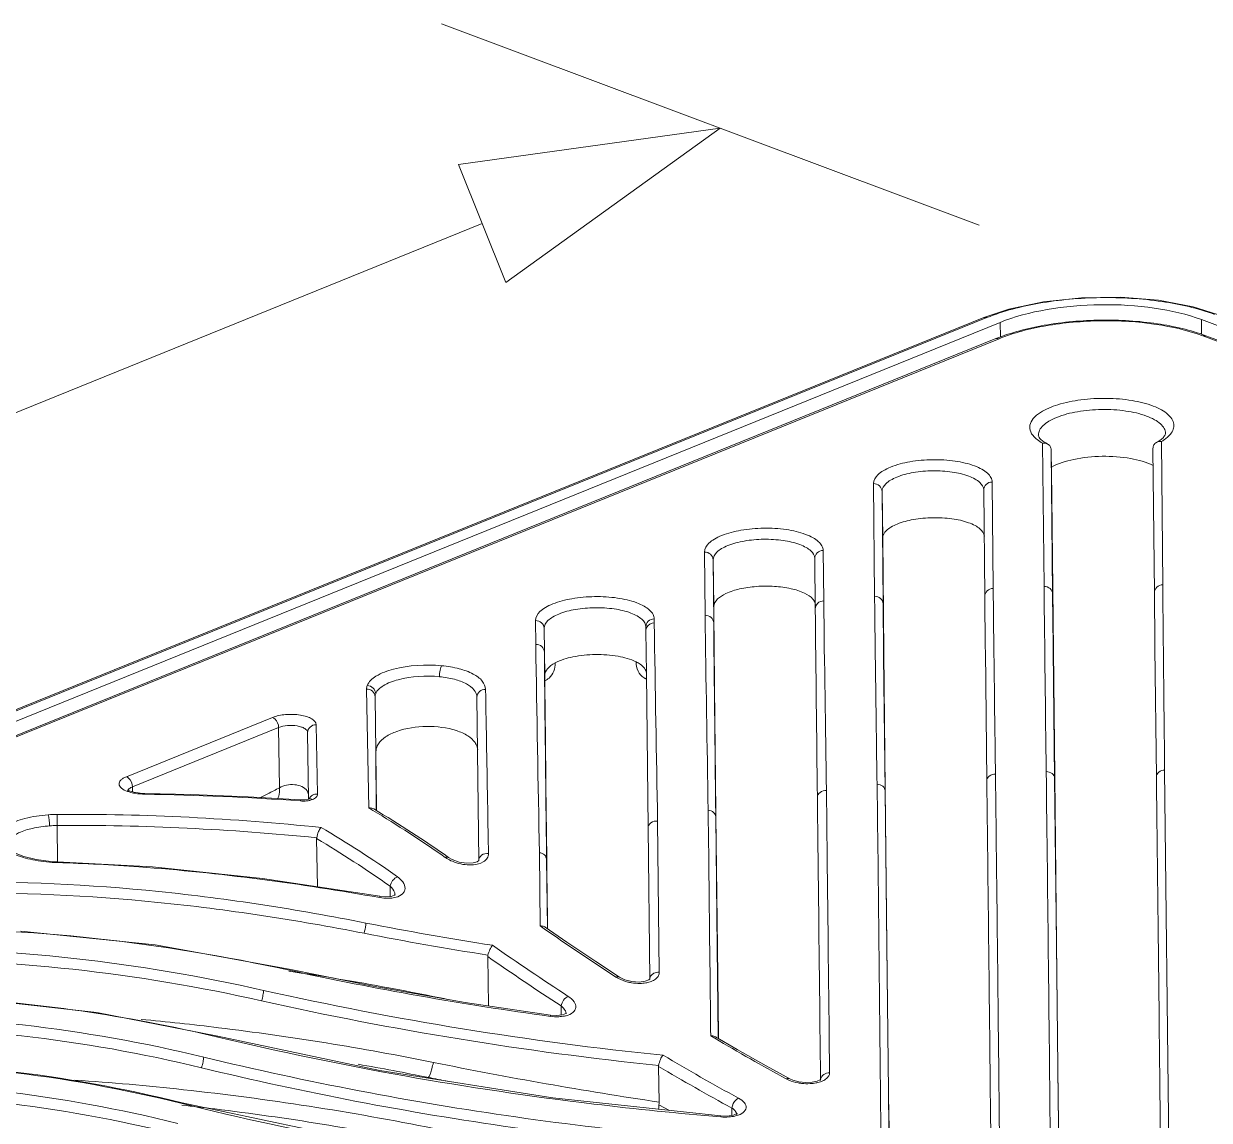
# Model space of a CAD drawing. Header units: millimetres. Extents: x 4229 to 8429, y -1187 to 1783.
# Drawn here: x 7171.5 to 7250.9, y 506.2 to 579.6 of the extents above; entities that cross this region are included whole.
import ezdxf

# ---------------------------------------------------------------- set-up
doc = ezdxf.new("R2010")
doc.units = ezdxf.units.MM

msp = doc.modelspace()

# ---------------------------------------------------------------- linework, layer by layer
at = {"lineweight": 5}
for p, q in [((7235.467, 566.149), (7199.477, 579.627)), ((7200.613, 570.194), (7218.127, 572.643)), ((7218.127, 572.643), (7203.779, 562.305)), ((7203.779, 562.305), (7200.613, 570.194))]:
    msp.add_line(p, q, dxfattribs=at)
at = {"linetype": 'Continuous', "lineweight": 5}
for p, q in [((7202.196, 566.25), (7093.715, 522.307)), ((7242.318, 561.287), (7239.78, 561.015)), ((7244.924, 561.321), (7242.318, 561.287)), ((7247.462, 561.113), (7244.924, 561.321)), ((7237.443, 560.515), (7235.782, 559.956)), ((7239.78, 561.015), (7237.443, 560.515)), ((7249.798, 560.674), (7247.462, 561.113)), ((7251.428, 560.172), (7249.798, 560.674)), ((7235.782, 559.957), (7111.835, 509.748)), ((7235.988, 559.953), (7112.04, 509.745)), ((7236.873, 559.636), (7112.888, 509.413)), ((7235.988, 559.953), (7235.782, 559.957)), ((7236.873, 559.636), (7236.887, 558.639)), ((7250.342, 559.822), (7250.357, 558.823)), ((7375.272, 513.039), (7250.342, 559.822)), ((7236.589, 558.545), (7115.019, 509.3)), ((7236.795, 558.542), (7115.225, 509.297)), ((7236.795, 558.542), (7236.589, 558.545)), ((7250.65, 558.739), (7250.443, 558.731)), ((7372.94, 512.858), (7250.443, 558.731)), ((7373.147, 512.867), (7250.65, 558.739)), ((7239.427, 552.089), (7239.427, 552.082)), ((7247.755, 542.066), (7247.662, 551.655)), ((7247.943, 552.206), (7247.942, 552.212)), ((7239.714, 551.545), (7239.807, 541.956)), ((7240.288, 551.101), (7240.334, 547.964)), ((7240.288, 551.101), (7240.382, 541.441)), ((7247.195, 541.536), (7247.101, 551.195)), ((7228.385, 548.837), (7228.458, 541.3)), ((7236.402, 541.822), (7236.332, 548.947)), ((7228.96, 548.322), (7229.005, 545.185)), ((7228.96, 548.322), (7229.033, 540.785)), ((7235.842, 541.291), (7235.772, 548.416)), ((7240.434, 537.699), (7240.334, 547.964)), ((7229.08, 537.542), (7229.005, 545.185)), ((7217.074, 544.255), (7217.115, 540.03)), ((7217.649, 543.74), (7217.695, 540.603)), ((7217.649, 543.74), (7217.69, 539.515)), ((7224.494, 540.455), (7224.461, 543.834)), ((7225.054, 540.986), (7225.021, 544.365)), ((7240.382, 541.441), (7240.418, 537.983)), ((7247.23, 538.077), (7247.195, 541.536)), ((7217.726, 537.385), (7217.695, 540.603)), ((7229.066, 537.563), (7229.033, 540.785)), ((7235.842, 541.291), (7235.877, 537.828)), ((7213.713, 539.521), (7213.711, 539.783)), ((7205.763, 539.673), (7205.778, 538.078)), ((7206.338, 539.158), (7206.384, 535.996)), ((7206.338, 539.158), (7206.354, 537.563)), ((7213.153, 538.99), (7213.15, 539.252)), ((7213.153, 538.99), (7213.182, 536.137)), ((7217.711, 537.462), (7217.69, 539.515)), ((7206.368, 536.071), (7206.354, 537.563)), ((7229.069, 537.298), (7229.066, 537.563)), ((7229.08, 537.542), (7229.175, 528.384)), ((7235.877, 537.828), (7235.879, 537.651)), ((7235.879, 537.651), (7235.977, 528.941)), ((7240.418, 537.983), (7240.421, 537.72)), ((7240.421, 537.72), (7240.517, 529.124)), ((7240.521, 529.235), (7240.434, 537.699)), ((7247.233, 537.814), (7247.23, 538.077)), ((7247.33, 529.218), (7247.233, 537.814)), ((7229.17, 528.274), (7229.069, 537.298)), ((7213.084, 535.806), (7213.186, 535.752)), ((7213.087, 535.805), (7213.088, 535.804)), ((7213.182, 536.137), (7213.296, 525.794)), ((7194.454, 535.089), (7194.599, 527.122)), ((7206.388, 535.643), (7206.514, 535.715)), ((7206.507, 535.712), (7206.508, 535.712)), ((7195.027, 534.575), (7195.081, 530.88)), ((7195.064, 530.904), (7195.027, 534.575)), ((7201.841, 534.548), (7201.96, 523.604)), ((7188.159, 533.18), (7178.371, 529.221)), ((7191.167, 528.052), (7191.082, 532.699)), ((7188.566, 532.511), (7178.78, 528.547)), ((7188.566, 532.511), (7188.625, 528.475)), ((7190.508, 532.175), (7190.554, 527.746)), ((7195.105, 527.072), (7195.064, 530.904)), ((7195.081, 530.88), (7195.122, 527.083)), ((7247.881, 529.668), (7248.171, 503.721)), ((7240.517, 529.124), (7240.644, 518.038)), ((7240.645, 518.106), (7240.521, 529.235)), ((7178.567, 528.282), (7178.481, 528.323)), ((7178.868, 528.185), (7178.567, 528.282)), ((7178.785, 528.232), (7178.78, 528.547)), ((7179.285, 528.116), (7178.868, 528.185)), ((7179.6, 528.099), (7179.285, 528.116)), ((7179.602, 528.049), (7179.6, 528.099)), ((7182.694, 528.033), (7179.6, 528.099)), ((7186.521, 527.875), (7182.694, 528.033)), ((7190.033, 527.661), (7186.521, 527.875)), ((7187.843, 528.078), (7187.349, 527.826)), ((7229.289, 517.872), (7229.17, 528.273)), ((7229.175, 528.384), (7229.291, 517.949)), ((7190.338, 527.666), (7190.033, 527.661)), ((7190.54, 527.706), (7190.338, 527.666)), ((7190.582, 527.721), (7190.54, 527.706)), ((7190.554, 527.743), (7190.555, 527.721)), ((7190.632, 527.746), (7190.582, 527.721)), ((7190.582, 527.721), (7190.582, 527.721)), ((7190.628, 527.743), (7190.632, 527.746)), ((7195.106, 526.96), (7195.105, 527.072)), ((7195.122, 527.083), (7195.123, 526.944)), ((7173.729, 526.694), (7173.736, 525.951)), ((7213.933, 526.252), (7214.045, 516.127)), ((7217.931, 517.749), (7217.831, 526.532)), ((7217.838, 526.604), (7217.937, 517.792)), ((7173.771, 523.521), (7173.736, 525.951)), ((7213.296, 525.795), (7213.411, 515.677)), ((7191.11, 525.075), (7191.157, 521.852)), ((7171.513, 523.876), (7170.872, 524.131)), ((7172.339, 523.673), (7171.513, 523.876)), ((7206.079, 519.226), (7206.024, 524.131)), ((7173.303, 523.547), (7172.339, 523.673)), ((7180.114, 523.176), (7173.303, 523.547)), ((7173.783, 523.521), (7173.786, 523.469)), ((7187.495, 522.41), (7180.114, 523.176)), ((7200.191, 523.674), (7199.948, 523.817)), ((7199.948, 523.817), (7199.948, 523.817)), ((7200.661, 523.501), (7200.191, 523.674)), ((7201.167, 523.422), (7200.661, 523.501)), ((7201.589, 523.446), (7201.167, 523.422)), ((7201.858, 523.532), (7201.589, 523.446)), ((7201.958, 523.606), (7201.858, 523.532)), ((7201.96, 523.609), (7201.958, 523.606)), ((7206.555, 519.152), (7206.504, 523.683)), ((7195.331, 521.216), (7187.495, 522.41)), ((7196.023, 521.894), (7196.033, 521.205)), ((7195.72, 521.178), (7195.331, 521.216)), ((7196.1, 521.211), (7195.72, 521.178)), ((7196.318, 521.29), (7196.1, 521.211)), ((7196.37, 521.331), (7196.318, 521.29)), ((7196.362, 521.299), (7196.362, 521.3)), ((7196.368, 521.326), (7196.37, 521.331)), ((7206.344, 519.043), (7206.079, 519.226)), ((7206.344, 519.042), (7206.079, 519.226)), ((7207.865, 518.154), (7206.419, 519.152)), ((7206.556, 519.056), (7206.565, 519.215)), ((7180.309, 517.957), (7171.306, 518.874)), ((7189.268, 516.345), (7180.309, 517.957)), ((7209.795, 516.852), (7207.865, 518.154)), ((7217.953, 515.816), (7217.931, 517.749)), ((7217.937, 517.792), (7217.96, 515.806)), ((7229.396, 508.138), (7229.289, 517.872)), ((7229.291, 517.949), (7229.402, 508.129)), ((7240.644, 518.038), (7240.758, 507.694)), ((7240.763, 507.663), (7240.645, 518.106)), ((7202.608, 513.877), (7202.56, 517.183)), ((7211.383, 515.807), (7209.795, 516.852)), ((7194.888, 515.197), (7189.268, 516.345)), ((7201.063, 514.108), (7194.888, 515.197)), ((7211.383, 515.807), (7211.383, 515.807)), ((7211.735, 515.633), (7211.383, 515.807)), ((7212.206, 515.508), (7211.735, 515.633)), ((7212.693, 515.472), (7212.206, 515.508)), ((7213.096, 515.523), (7212.693, 515.472)), ((7213.34, 515.616), (7213.096, 515.523)), ((7213.419, 515.678), (7213.34, 515.616)), ((7213.419, 515.679), (7213.419, 515.678)), ((7217.997, 511.806), (7217.953, 515.816)), ((7217.96, 515.806), (7218.004, 511.89)), ((7176.392, 513.436), (7167.816, 514.385)), ((7206.761, 513.257), (7201.063, 514.108)), ((7207.474, 513.873), (7207.483, 513.271)), ((7184.486, 511.851), (7176.392, 513.436)), ((7207.17, 513.233), (7206.761, 513.257)), ((7207.564, 513.281), (7207.17, 513.233)), ((7207.784, 513.366), (7207.564, 513.281)), ((7207.829, 513.399), (7207.784, 513.366)), ((7207.813, 513.336), (7207.813, 513.337)), ((7207.823, 513.388), (7207.829, 513.399)), ((7195.342, 509.554), (7184.486, 511.851)), ((7217.764, 511.71), (7217.49, 511.87)), ((7217.764, 511.708), (7217.49, 511.87)), ((7219.268, 510.967), (7217.823, 511.811)), ((7218.004, 511.89), (7218.006, 511.704)), ((7221.198, 509.868), (7219.268, 510.967)), ((7214.002, 509.824), (7214.037, 507.437)), ((7222.78, 508.993), (7221.198, 509.868)), ((7206.922, 507.716), (7195.342, 509.554)), ((7198.583, 509.086), (7198.583, 509.086)), ((7222.78, 508.993), (7222.781, 508.993)), ((7222.98, 508.902), (7222.781, 508.993)), ((7223.386, 508.79), (7222.98, 508.902)), ((7223.85, 508.74), (7223.386, 508.79)), ((7224.629, 508.842), (7224.291, 508.763)), ((7224.818, 508.932), (7224.629, 508.842)), ((7224.863, 508.97), (7224.818, 508.932)), ((7224.861, 508.967), (7224.863, 508.97)), ((7224.291, 508.763), (7223.85, 508.74)), ((7229.422, 505.669), (7229.396, 508.138)), ((7229.402, 508.136), (7229.405, 507.843)), ((7197.483, 504.153), (7182.102, 507.391)), ((7182.114, 507.337), (7182.102, 507.39)), ((7218.164, 506.511), (7206.922, 507.716)), ((7214.027, 507.249), (7214.725, 506.88)), ((7229.405, 507.843), (7229.43, 505.643)), ((7240.758, 507.693), (7240.805, 503.106)), ((7240.814, 503.063), (7240.763, 507.663)), ((7218.6, 506.506), (7218.164, 506.511)), ((7219.008, 506.572), (7218.6, 506.506)), ((7218.909, 507.037), (7218.916, 506.557)), ((7219.233, 506.663), (7219.008, 506.572)), ((7219.273, 506.691), (7219.233, 506.663)), ((7219.246, 506.59), (7219.246, 506.59)), ((7219.264, 506.674), (7219.273, 506.691))]:
    msp.add_line(p, q, dxfattribs=at)
for centre, radius, start, end in [((12943.038, 602.753), 5703.555, 180.610748, 180.735305), ((13051.591, 619.773), 5827.069, 180.7747107, 180.8995745), ((12532.043, 618.553), 5315.509, 180.846431, 180.987192), ((13427.647, 601.855), 6203.457, 180.5671009, 180.6836627), ((12916.226, 627.239), 5703.187, 180.881281, 181.014598), ((13163.925, 636.22), 5958.955, 180.9436867, 181.0778116), ((7206.08, 536.53), 0.922, 297.60936, 310.31043), ((7213.499, 536.642), 0.933, 239.62306, 243.82468), ((-4339.149, 389.781), 11579.945, 0.5632241, 0.6916124), ((-4291.082, 392.111), 11520.525, 0.565001, 0.6793749), ((7177.038, 349.125), 178.942, 85.8341, 89.17896), ((7302.035, 303.767), 251.705, 116.78015, 116.97983), ((7190.208, 529.945), 2.357, 265.8412, 272.97979), ((7190.299, 529.149), 1.555, 281.54909, 283.51583), ((7157.94, 464.947), 72.178, 59.22818, 59.47618), ((7155.756, 460.991), 76.811, 54.87701, 59.33605), ((7173.81, 517.187), 9.508, 90.4875, 94.08943), ((7156.205, 462.081), 75.528, 54.82878, 59.20968), ((7173.809, 517.932), 8.019, 90.52039, 94.16574), ((7152.383, 459.755), 76.735, 54.88876, 59.43528), ((7152.042, 459.368), 76.445, 54.87785, 59.26539), ((7237.941, 741.893), 226.686, 258.92857, 261.1045), ((7237.912, 741.703), 227.192, 258.93106, 261.05095), ((7311.897, 670.696), 184.772, 235.16146, 236.95683), ((7309.578, 670.694), 186.33, 235.06877, 236.94836), ((7308.563, 669.27), 185.383, 235.12407, 236.9553), ((7162.103, 332.713), 185.487, 79.48846, 81.58611), ((7237.393, 737.86), 226.759, 257.74937, 262.23804), ((7212.341, 517.668), 2.209, 237.26857, 242.56985), ((7237.115, 735.693), 226.269, 257.34937, 264.21247), ((7162.216, 333.329), 184.86, 78.55912, 79.48796), ((7257.877, 806.009), 297.402, 258.55892, 258.75854), ((7237.422, 737.562), 228.873, 257.38285, 264.12821), ((7160.401, 415.447), 97.779, 76.30611, 90.74384), ((7162.047, 327.561), 186.22, 83.06231, 84.66695), ((7207.411, 513.331), 0.402, 0.74495, 6.34971), ((7160.435, 415.04), 97.443, 76.36483, 90.76064), ((7162.133, 328.228), 185.548, 78.56249, 83.06384), ((7302.631, 655.663), 167.109, 239.47897, 241.36599), ((7300.183, 655.669), 168.606, 239.37717, 241.35547), ((7159.399, 415.725), 94.435, 76.08963, 90.78486), ((7159.39, 415.768), 94.346, 76.06284, 90.77963), ((7162.229, 329.445), 183.282, 78.55946, 80.05165), ((7258.064, 802.33), 298.162, 258.56037, 261.50867), ((7299.297, 654.251), 167.733, 239.43492, 241.36262), ((7159.211, 415.352), 93.432, 75.99852, 90.80783), ((7162.069, 322.926), 186.432, 83.80524, 86.0452), ((7257.915, 802.256), 299.114, 258.55892, 258.81991), ((7225.282, 508.898), 0.438, 170.8216, 180.79989), ((7159.195, 414.943), 93.097, 76.03018, 90.79482), ((7162.15, 323.638), 185.715, 78.56443, 83.8061), ((7223.967, 512.123), 3.454, 263.48636, 272.94013), ((7162.096, 323.909), 184.408, 83.08791, 83.77559), ((7162.169, 324.463), 183.849, 78.56255, 83.08973)]:
    msp.add_arc(centre, radius, start, end, dxfattribs=at)
msp.add_ellipse((7243.633, 557.09), major_axis=(9.537, 0.139), ratio=0.390766, start_param=0.78489, end_param=2.352947, dxfattribs=at)
for points, knots in [([(7251.221, 560.164), (7250.094, 560.586), (7247.552, 561.156), (7243.587, 561.39), (7239.629, 561.045), (7237.104, 560.405), (7235.988, 559.953)], [0, 0, 0, 0, 0.23305, 0.499945, 0.766804, 1, 1, 1, 1]), ([(7236.589, 558.545), (7237.625, 558.965), (7239.957, 559.558), (7243.606, 559.875), (7247.261, 559.659), (7249.605, 559.131), (7250.65, 558.739)], [0, 0, 0, 0, 0.234418, 0.500295, 0.766012, 1, 1, 1, 1]), ([(7236.795, 558.542), (7237.795, 558.947), (7240.059, 559.52), (7243.606, 559.828), (7247.158, 559.618), (7249.434, 559.108), (7250.443, 558.731)], [0, 0, 0, 0, 0.233341, 0.500316, 0.767123, 1, 1, 1, 1]), ([(7248.268, 552.143), (7248.35, 552.243), (7248.482, 552.454), (7248.541, 552.972), (7248.178, 553.453), (7247.655, 553.797), (7246.862, 554.157), (7245.629, 554.452), (7243.996, 554.587), (7242.321, 554.495), (7240.817, 554.193), (7239.92, 553.83), (7239.564, 553.599)], [0, 0, 0, 0, 0.037252, 0.070283, 0.144266, 0.193778, 0.252571, 0.394436, 0.557652, 0.724675, 0.877201, 1, 1, 1, 1]), ([(7239.564, 553.599), (7239.387, 553.485), (7239.09, 553.251), (7238.817, 552.774), (7238.882, 552.255), (7239.103, 551.997), (7239.234, 551.878)], [0, 0, 0, 0, 0.300096, 0.534357, 0.747384, 1, 1, 1, 1]), ([(7247.942, 552.212), (7247.94, 552.323), (7247.866, 552.565), (7247.594, 552.875), (7247.185, 553.15), (7246.42, 553.486), (7245.226, 553.751), (7243.662, 553.843), (7242.101, 553.706), (7240.914, 553.407), (7240.158, 553.049), (7239.757, 552.763), (7239.494, 552.445), (7239.427, 552.2), (7239.427, 552.089)], [0, 0, 0, 0, 0.034348, 0.074971, 0.125091, 0.185384, 0.332052, 0.499889, 0.667749, 0.814481, 0.874816, 0.924979, 0.965637, 1, 1, 1, 1]), ([(7239.234, 551.878), (7239.268, 551.848), (7239.417, 551.723), (7239.582, 551.617), (7239.714, 551.545)], [0, 0, 0, 0, 0.230972, 1, 1, 1, 1]), ([(7240.046, 551.492), (7239.935, 551.55), (7239.754, 551.66), (7239.549, 551.835), (7239.456, 551.979), (7239.423, 552.058), (7239.42, 552.088)], [0, 0, 0, 0, 0.423099, 0.717126, 0.897758, 1, 1, 1, 1]), ([(7247.95, 552.211), (7247.948, 552.181), (7247.915, 552.101), (7247.826, 551.953), (7247.623, 551.771), (7247.442, 551.655), (7247.332, 551.593)], [0, 0, 0, 0, 0.100484, 0.282173, 0.577098, 1, 1, 1, 1]), ([(7247.662, 551.655), (7247.724, 551.691), (7247.944, 551.83), (7248.148, 551.999), (7248.268, 552.143)], [0, 0, 0, 0, 0.278069, 1, 1, 1, 1]), ([(7240.288, 551.101), (7240.287, 551.182), (7240.242, 551.344), (7240.116, 551.456), (7240.046, 551.492)], [0, 0, 0, 0, 0.50439, 1, 1, 1, 1]), ([(7247.332, 551.593), (7247.263, 551.555), (7247.14, 551.44), (7247.1, 551.276), (7247.101, 551.195)], [0, 0, 0, 0, 0.495425, 1, 1, 1, 1]), ([(7236.332, 548.947), (7236.331, 549.05), (7236.265, 549.277), (7236.014, 549.569), (7235.634, 549.826), (7234.921, 550.142), (7233.805, 550.391), (7232.343, 550.478), (7230.882, 550.35), (7229.772, 550.072), (7229.064, 549.733), (7228.611, 549.418), (7228.383, 549.059), (7228.385, 548.837)], [0, 0, 0, 0, 0.034332, 0.074867, 0.124909, 0.185186, 0.332031, 0.500275, 0.668625, 0.815762, 0.876229, 0.926463, 1, 1, 1, 1]), ([(7240.297, 549.946), (7240.76, 550.198), (7241.895, 550.539), (7243.697, 550.721), (7245.505, 550.595), (7246.651, 550.288), (7247.123, 550.051)], [0, 0, 0, 0, 0.225725, 0.49956, 0.773636, 1, 1, 1, 1]), ([(7235.772, 548.416), (7235.77, 548.606), (7235.568, 548.909), (7235.174, 549.168), (7234.562, 549.442), (7233.606, 549.653), (7232.352, 549.729), (7231.1, 549.619), (7230.149, 549.381), (7229.543, 549.09), (7229.155, 548.82), (7228.958, 548.512), (7228.96, 548.322)], [0, 0, 0, 0, 0.073419, 0.123539, 0.183905, 0.33098, 0.499487, 0.6681, 0.815467, 0.876024, 0.926339, 1, 1, 1, 1]), ([(7228.96, 548.322), (7228.958, 548.457), (7228.821, 548.742), (7228.528, 548.839), (7228.385, 548.837)], [0, 0, 0, 0, 0.485465, 1, 1, 1, 1]), ([(7235.772, 548.416), (7235.77, 548.551), (7235.899, 548.84), (7236.189, 548.945), (7236.332, 548.947)], [0, 0, 0, 0, 0.48545, 1, 1, 1, 1]), ([(7229.005, 545.185), (7229.004, 545.373), (7229.196, 545.678), (7229.577, 545.946), (7230.174, 546.236), (7231.111, 546.475), (7232.349, 546.59), (7233.596, 546.523), (7234.552, 546.321), (7235.173, 546.056), (7235.578, 545.803), (7235.799, 545.511), (7235.816, 545.319)], [0, 0, 0, 0, 0.073201, 0.12304, 0.18298, 0.328941, 0.496402, 0.66459, 0.812564, 0.873827, 0.925015, 1, 1, 1, 1]), ([(7225.021, 544.365), (7225.02, 544.469), (7224.954, 544.695), (7224.703, 544.987), (7224.323, 545.244), (7223.61, 545.56), (7222.494, 545.809), (7221.032, 545.896), (7219.571, 545.768), (7218.461, 545.49), (7217.754, 545.151), (7217.3, 544.836), (7217.072, 544.477), (7217.074, 544.255)], [0, 0, 0, 0, 0.034332, 0.074867, 0.124909, 0.185186, 0.332031, 0.500275, 0.668625, 0.815762, 0.876229, 0.926463, 1, 1, 1, 1]), ([(7224.461, 543.834), (7224.459, 544.024), (7224.257, 544.327), (7223.864, 544.586), (7223.251, 544.86), (7222.295, 545.071), (7221.041, 545.147), (7219.789, 545.037), (7218.838, 544.799), (7218.232, 544.508), (7217.844, 544.239), (7217.647, 543.931), (7217.649, 543.74)], [0, 0, 0, 0, 0.073419, 0.123539, 0.183905, 0.33098, 0.499487, 0.6681, 0.815467, 0.876024, 0.926339, 1, 1, 1, 1]), ([(7217.649, 543.74), (7217.647, 543.875), (7217.51, 544.16), (7217.217, 544.257), (7217.074, 544.255)], [0, 0, 0, 0, 0.485465, 1, 1, 1, 1]), ([(7224.461, 543.834), (7224.459, 543.969), (7224.588, 544.258), (7224.878, 544.363), (7225.021, 544.365)], [0, 0, 0, 0, 0.48545, 1, 1, 1, 1]), ([(7217.695, 540.603), (7217.691, 541), (7218.46, 541.525), (7219.462, 541.818), (7220.576, 541.984), (7221.729, 541.989), (7222.817, 541.848), (7223.702, 541.579), (7224.185, 541.282), (7224.336, 541.105)], [0, 0, 0, 0, 0.163546, 0.297338, 0.454404, 0.619027, 0.774036, 0.904128, 1, 1, 1, 1]), ([(7236.402, 541.822), (7236.259, 541.82), (7235.968, 541.715), (7235.84, 541.426), (7235.842, 541.291)], [0, 0, 0, 0, 0.514331, 1, 1, 1, 1]), ([(7236.556, 529.391), (7236.54, 530.604), (7236.486, 534.748), (7236.435, 538.892), (7236.402, 541.822)], [0, 0, 0, 0, 0.292943, 1, 1, 1, 1]), ([(7240.382, 541.441), (7240.38, 541.577), (7240.244, 541.861), (7239.95, 541.958), (7239.807, 541.956)], [0, 0, 0, 0, 0.485465, 1, 1, 1, 1]), ([(7247.755, 542.066), (7247.612, 542.064), (7247.321, 541.959), (7247.193, 541.671), (7247.195, 541.536)], [0, 0, 0, 0, 0.514329, 1, 1, 1, 1]), ([(7247.881, 529.668), (7247.868, 530.879), (7247.823, 535.012), (7247.781, 539.145), (7247.755, 542.066)], [0, 0, 0, 0, 0.293107, 1, 1, 1, 1]), ([(7213.711, 539.783), (7213.709, 539.887), (7213.643, 540.114), (7213.393, 540.405), (7213.012, 540.663), (7212.299, 540.978), (7211.183, 541.227), (7209.721, 541.314), (7208.26, 541.186), (7207.15, 540.909), (7206.443, 540.569), (7205.989, 540.255), (7205.762, 539.895), (7205.763, 539.673)], [0, 0, 0, 0, 0.034332, 0.074867, 0.124909, 0.185186, 0.332031, 0.500275, 0.668625, 0.815762, 0.876229, 0.926463, 1, 1, 1, 1]), ([(7213.15, 539.252), (7213.149, 539.442), (7212.946, 539.745), (7212.553, 540.004), (7211.94, 540.278), (7210.984, 540.49), (7209.731, 540.565), (7208.478, 540.455), (7207.527, 540.217), (7206.921, 539.926), (7206.533, 539.657), (7206.336, 539.349), (7206.338, 539.158)], [0, 0, 0, 0, 0.073419, 0.123539, 0.183905, 0.33098, 0.499487, 0.6681, 0.815467, 0.876024, 0.926339, 1, 1, 1, 1]), ([(7224.336, 541.105), (7224.361, 541.077), (7224.443, 540.968), (7224.496, 540.835), (7224.505, 540.737)], [0, 0, 0, 0, 0.274889, 1, 1, 1, 1]), ([(7225.054, 540.986), (7224.91, 540.984), (7224.619, 540.878), (7224.492, 540.589), (7224.494, 540.455)], [0, 0, 0, 0, 0.518831, 1, 1, 1, 1]), ([(7229.033, 540.785), (7229.031, 540.921), (7228.895, 541.205), (7228.601, 541.302), (7228.458, 541.3)], [0, 0, 0, 0, 0.485243, 1, 1, 1, 1]), ([(7228.458, 541.3), (7228.477, 540.434), (7228.493, 538.576), (7228.535, 535.605), (7228.579, 532.274), (7228.607, 529.936), (7228.634, 528.71)], [0, 0, 0, 0, 0.206383, 0.442807, 0.707854, 1, 1, 1, 1]), ([(7213.711, 539.783), (7213.567, 539.781), (7213.277, 539.676), (7213.148, 539.388), (7213.15, 539.252)], [0, 0, 0, 0, 0.51455, 1, 1, 1, 1]), ([(7217.69, 539.515), (7217.688, 539.65), (7217.551, 539.935), (7217.258, 540.032), (7217.115, 540.03)], [0, 0, 0, 0, 0.485469, 1, 1, 1, 1]), ([(7206.338, 539.158), (7206.336, 539.293), (7206.199, 539.578), (7205.906, 539.675), (7205.763, 539.673)], [0, 0, 0, 0, 0.485465, 1, 1, 1, 1]), ([(7206.354, 537.563), (7206.352, 537.698), (7206.215, 537.983), (7205.921, 538.08), (7205.778, 538.078)], [0, 0, 0, 0, 0.485469, 1, 1, 1, 1]), ([(7207.073, 536.836), (7207.444, 537.032), (7208.346, 537.298), (7209.776, 537.439), (7211.208, 537.338), (7212.116, 537.096), (7212.491, 536.911)], [0, 0, 0, 0, 0.226891, 0.500369, 0.773647, 1, 1, 1, 1]), ([(7217.831, 526.533), (7217.82, 527.553), (7217.778, 531.196), (7217.738, 534.839), (7217.711, 537.462)], [0, 0, 0, 0, 0.280003, 1, 1, 1, 1]), ([(7217.726, 537.385), (7217.734, 536.58), (7217.77, 532.986), (7217.808, 529.392), (7217.838, 526.604)], [0, 0, 0, 0, 0.224225, 1, 1, 1, 1]), ([(7199.479, 536.653), (7198.406, 536.755), (7196.858, 536.663), (7195.184, 536.079), (7194.594, 535.589), (7194.494, 535.324)], [0, 0, 0, 0, 0.604216, 0.841186, 1, 1, 1, 1]), ([(7199.479, 536.653), (7199.454, 536.617), (7199.414, 536.514), (7199.352, 536.27), (7199.334, 536.059), (7199.336, 535.915)], [0, 0, 0, 0, 0.173691, 0.428744, 1, 1, 1, 1]), ([(7202.418, 535.068), (7202.414, 535.264), (7202.205, 535.711), (7201.537, 536.163), (7200.6, 536.498), (7199.874, 536.615), (7199.479, 536.653)], [0, 0, 0, 0, 0.165555, 0.383105, 0.665445, 1, 1, 1, 1]), ([(7206.384, 535.996), (7206.382, 536.156), (7206.56, 536.526), (7206.883, 536.735), (7207.073, 536.836)], [0, 0, 0, 0, 0.426479, 1, 1, 1, 1]), ([(7206.677, 535.826), (7206.815, 535.944), (7207.025, 536.271), (7207.076, 536.647), (7207.073, 536.836)], [0, 0, 0, 0, 0.489341, 1, 1, 1, 1]), ([(7212.491, 536.911), (7212.589, 536.862), (7212.891, 536.692), (7213.167, 536.387), (7213.193, 536.145)], [0, 0, 0, 0, 0.310899, 1, 1, 1, 1]), ([(7212.491, 536.911), (7212.494, 536.698), (7212.57, 536.279), (7212.854, 535.939), (7213.027, 535.837)], [0, 0, 0, 0, 0.513616, 1, 1, 1, 1]), ([(7199.336, 535.915), (7198.416, 536.002), (7197.09, 535.924), (7195.655, 535.423), (7195.149, 535.003), (7195.063, 534.776)], [0, 0, 0, 0, 0.604215, 0.841176, 1, 1, 1, 1]), ([(7201.841, 534.548), (7201.84, 534.718), (7201.661, 535.102), (7201.095, 535.498), (7200.292, 535.781), (7199.673, 535.883), (7199.336, 535.915)], [0, 0, 0, 0, 0.167069, 0.38463, 0.66673, 1, 1, 1, 1]), ([(7206.504, 523.683), (7206.49, 524.836), (7206.444, 528.965), (7206.398, 533.094), (7206.368, 536.071)], [0, 0, 0, 0, 0.279093, 1, 1, 1, 1]), ([(7206.384, 535.996), (7206.396, 534.781), (7206.453, 529.188), (7206.515, 523.594), (7206.565, 519.215)], [0, 0, 0, 0, 0.217101, 1, 1, 1, 1]), ([(7195.027, 534.575), (7195.025, 534.71), (7194.889, 534.994), (7194.596, 535.091), (7194.454, 535.089)], [0, 0, 0, 0, 0.48516, 1, 1, 1, 1]), ([(7195.063, 534.776), (7195.061, 534.914), (7194.927, 535.2), (7194.639, 535.317), (7194.494, 535.324)], [0, 0, 0, 0, 0.487711, 1, 1, 1, 1]), ([(7202.418, 535.068), (7202.27, 535.069), (7201.973, 534.971), (7201.839, 534.681), (7201.841, 534.548)], [0, 0, 0, 0, 0.526026, 1, 1, 1, 1]), ([(7202.617, 524.074), (7202.598, 525.077), (7202.529, 528.742), (7202.464, 532.406), (7202.418, 535.068)], [0, 0, 0, 0, 0.273833, 1, 1, 1, 1]), ([(7191.082, 532.699), (7191.079, 532.862), (7190.825, 533.102), (7190.433, 533.257), (7189.841, 533.396), (7189.062, 533.411), (7188.434, 533.296), (7188.157, 533.184)], [0, 0, 0, 0, 0.153723, 0.269779, 0.408638, 0.718837, 1, 1, 1, 1]), ([(7188.158, 533.184), (7188.214, 533.162), (7188.441, 533.005), (7188.565, 532.718), (7188.566, 532.507)], [0, 0, 0, 0, 0.220151, 1, 1, 1, 1]), ([(7190.508, 532.175), (7190.507, 532.285), (7190.341, 532.45), (7190.079, 532.557), (7189.686, 532.652), (7189.168, 532.662), (7188.75, 532.586), (7188.566, 532.511)], [0, 0, 0, 0, 0.155913, 0.272279, 0.410848, 0.719936, 1, 1, 1, 1]), ([(7191.082, 532.699), (7190.936, 532.7), (7190.64, 532.6), (7190.507, 532.309), (7190.508, 532.175)], [0, 0, 0, 0, 0.520309, 1, 1, 1, 1]), ([(7195.243, 531.41), (7195.364, 531.598), (7195.751, 531.944), (7196.828, 532.438), (7198.468, 532.666), (7200.114, 532.483), (7201.202, 532.019), (7201.595, 531.683), (7201.72, 531.499)], [0, 0, 0, 0, 0.0951, 0.213594, 0.500537, 0.787157, 0.905282, 1, 1, 1, 1]), ([(7195.081, 530.88), (7195.079, 531.017), (7195.125, 531.206), (7195.217, 531.369), (7195.243, 531.41)], [0, 0, 0, 0, 0.73595, 1, 1, 1, 1]), ([(7201.72, 531.499), (7201.745, 531.462), (7201.832, 531.316), (7201.883, 531.148), (7201.891, 531.023)], [0, 0, 0, 0, 0.263088, 1, 1, 1, 1]), ([(7239.953, 529.558), (7240.092, 529.558), (7240.359, 529.492), (7240.515, 529.241), (7240.517, 529.124)], [0, 0, 0, 0, 0.543248, 1, 1, 1, 1]), ([(7247.881, 529.668), (7247.742, 529.664), (7247.476, 529.59), (7247.328, 529.335), (7247.33, 529.218)], [0, 0, 0, 0, 0.543325, 1, 1, 1, 1]), ([(7178.371, 529.22), (7178.297, 529.19), (7178.164, 529.126), (7178, 529.007), (7177.896, 528.873), (7177.856, 528.664), (7178.066, 528.394), (7178.302, 528.293), (7178.447, 528.239)], [0, 0, 0, 0, 0.159596, 0.291873, 0.39822, 0.489314, 0.69318, 1, 1, 1, 1]), ([(7178.371, 529.22), (7178.427, 529.199), (7178.653, 529.043), (7178.777, 528.758), (7178.78, 528.547)], [0, 0, 0, 0, 0.219506, 1, 1, 1, 1]), ([(7188.625, 528.475), (7188.766, 528.567), (7189.108, 528.689), (7189.761, 528.721), (7190.303, 528.527), (7190.475, 528.27)], [0, 0, 0, 0, 0.254033, 0.530917, 1, 1, 1, 1]), ([(7228.634, 528.71), (7228.768, 528.705), (7229.024, 528.632), (7229.168, 528.387), (7229.17, 528.274)], [0, 0, 0, 0, 0.541169, 1, 1, 1, 1]), ([(7236.556, 529.391), (7236.412, 529.392), (7236.134, 529.325), (7235.975, 529.061), (7235.977, 528.941)], [0, 0, 0, 0, 0.544154, 1, 1, 1, 1]), ([(7235.977, 528.942), (7236.005, 526.525), (7236.103, 518.018), (7236.197, 509.511), (7236.26, 503.42)], [0, 0, 0, 0, 0.284005, 1, 1, 1, 1]), ([(7236.556, 529.391), (7236.584, 526.97), (7236.682, 518.452), (7236.777, 509.935), (7236.834, 503.838)], [0, 0, 0, 0, 0.284246, 1, 1, 1, 1]), ([(7247.618, 503.203), (7247.599, 505.059), (7247.508, 513.731), (7247.409, 522.403), (7247.33, 529.218)], [0, 0, 0, 0, 0.214124, 1, 1, 1, 1]), ([(7178.447, 528.239), (7178.485, 528.225), (7178.653, 528.169), (7178.825, 528.13), (7178.959, 528.107)], [0, 0, 0, 0, 0.233058, 1, 1, 1, 1]), ([(7178.78, 528.547), (7178.744, 528.532), (7178.629, 528.479), (7178.514, 528.398), (7178.474, 528.318)], [0, 0, 0, 0, 0.30615, 1, 1, 1, 1]), ([(7188.504, 527.74), (7188.531, 527.793), (7188.624, 528.027), (7188.639, 528.285), (7188.625, 528.475)], [0, 0, 0, 0, 0.239276, 1, 1, 1, 1]), ([(7191.167, 528.052), (7191.055, 528.059), (7190.824, 528.015), (7190.65, 527.848), (7190.602, 527.747)], [0, 0, 0, 0, 0.500178, 1, 1, 1, 1]), ([(7190.84, 527.694), (7190.93, 527.73), (7191.085, 527.811), (7191.168, 527.98), (7191.167, 528.052)], [0, 0, 0, 0, 0.573251, 1, 1, 1, 1]), ([(7225.24, 528.289), (7225.091, 528.296), (7224.799, 528.234), (7224.63, 527.961), (7224.632, 527.836)], [0, 0, 0, 0, 0.543315, 1, 1, 1, 1]), ([(7224.632, 527.837), (7224.652, 526.121), (7224.725, 519.829), (7224.795, 513.537), (7224.844, 508.961)], [0, 0, 0, 0, 0.272783, 1, 1, 1, 1]), ([(7225.24, 528.289), (7225.26, 526.57), (7225.332, 520.272), (7225.401, 513.975), (7225.447, 509.396)], [0, 0, 0, 0, 0.272915, 1, 1, 1, 1]), ([(7190.037, 527.594), (7190.037, 527.61), (7190.032, 527.625), (7190.039, 527.661), (7190.033, 527.661)], [0, 0, 0, 0, 0.722832, 1, 1, 1, 1]), ([(7194.93, 527.062), (7194.858, 527.105), (7194.741, 527.132), (7194.628, 527.125), (7194.599, 527.122)], [0, 0, 0, 0, 0.735473, 1, 1, 1, 1]), ([(7169.918, 524.678), (7169.849, 524.773), (7169.743, 524.986), (7169.789, 525.355), (7170.029, 525.685), (7170.603, 526.112), (7171.666, 526.49), (7172.607, 526.632), (7173.132, 526.67)], [0, 0, 0, 0, 0.079859, 0.154875, 0.241952, 0.351144, 0.640244, 1, 1, 1, 1]), ([(7173.132, 526.67), (7173.171, 526.573), (7173.202, 526.322), (7173.224, 526.075), (7173.226, 525.93)], [0, 0, 0, 0, 0.419144, 1, 1, 1, 1]), ([(7213.296, 525.794), (7213.294, 525.925), (7213.473, 526.209), (7213.779, 526.266), (7213.933, 526.252)], [0, 0, 0, 0, 0.459025, 1, 1, 1, 1]), ([(7217.49, 511.87), (7217.478, 513.038), (7217.424, 518.072), (7217.368, 523.106), (7217.324, 526.973)], [0, 0, 0, 0, 0.231918, 1, 1, 1, 1]), ([(7217.324, 526.973), (7217.454, 526.963), (7217.699, 526.881), (7217.83, 526.642), (7217.831, 526.533)], [0, 0, 0, 0, 0.544091, 1, 1, 1, 1]), ([(7173.226, 525.93), (7172.844, 525.902), (7172.123, 525.795), (7171.115, 525.503), (7170.337, 524.974), (7170.343, 524.575)], [0, 0, 0, 0, 0.345816, 0.640479, 1, 1, 1, 1]), ([(7191.115, 525.137), (7191.138, 525.276), (7191.213, 525.516), (7191.328, 525.746), (7191.404, 525.828)], [0, 0, 0, 0, 0.558803, 1, 1, 1, 1]), ([(7170.981, 523.983), (7171.397, 523.82), (7172.327, 523.583), (7173.279, 523.485), (7173.786, 523.469)], [0, 0, 0, 0, 0.468266, 1, 1, 1, 1]), ([(7202.617, 524.074), (7202.459, 524.094), (7202.137, 524.035), (7201.958, 523.739), (7201.96, 523.604)], [0, 0, 0, 0, 0.541494, 1, 1, 1, 1]), ([(7202.266, 523.518), (7202.37, 523.58), (7202.551, 523.734), (7202.619, 523.968), (7202.617, 524.074)], [0, 0, 0, 0, 0.532755, 1, 1, 1, 1]), ([(7206.504, 523.683), (7206.502, 523.792), (7206.382, 524.026), (7206.148, 524.116), (7206.024, 524.131)], [0, 0, 0, 0, 0.466238, 1, 1, 1, 1]), ([(7173.786, 523.469), (7175.595, 523.412), (7182.817, 523.031), (7190.001, 522.07), (7195.338, 521.126)], [0, 0, 0, 0, 0.250307, 1, 1, 1, 1]), ([(7199.711, 523.82), (7199.732, 523.828), (7199.807, 523.853), (7199.899, 523.848), (7199.947, 523.816)], [0, 0, 0, 0, 0.281684, 1, 1, 1, 1]), ([(7199.711, 523.82), (7199.746, 523.795), (7199.901, 523.693), (7200.067, 523.61), (7200.196, 523.556)], [0, 0, 0, 0, 0.237381, 1, 1, 1, 1]), ([(7201.337, 523.314), (7201.426, 523.313), (7201.744, 523.324), (7202.068, 523.401), (7202.266, 523.518)], [0, 0, 0, 0, 0.278595, 1, 1, 1, 1]), ([(7196.518, 522.527), (7196.39, 522.476), (7196.179, 522.279), (7196.049, 522.028), (7196.023, 521.894)], [0, 0, 0, 0, 0.501488, 1, 1, 1, 1]), ([(7196.431, 521.149), (7196.59, 521.195), (7196.816, 521.298), (7196.998, 521.543), (7197.103, 521.992), (7196.774, 522.347), (7196.518, 522.527)], [0, 0, 0, 0, 0.271022, 0.382797, 0.488457, 1, 1, 1, 1]), ([(7194.409, 519.426), (7189.824, 520.335), (7180.563, 521.78), (7171.191, 522.231), (7166.509, 522.171)], [0, 0, 0, 0, 0.499556, 1, 1, 1, 1]), ([(7194.294, 518.738), (7189.727, 519.632), (7180.507, 521.054), (7171.179, 521.491), (7166.518, 521.427)], [0, 0, 0, 0, 0.49963, 1, 1, 1, 1]), ([(7196.362, 521.3), (7196.361, 521.35), (7196.32, 521.582), (7196.16, 521.775), (7196.023, 521.894)], [0, 0, 0, 0, 0.216755, 1, 1, 1, 1]), ([(7195.338, 521.126), (7195.339, 521.147), (7195.338, 521.17), (7195.339, 521.214), (7195.33, 521.215)], [0, 0, 0, 0, 0.703224, 1, 1, 1, 1]), ([(7195.893, 521.078), (7195.941, 521.078), (7196.122, 521.085), (7196.303, 521.113), (7196.431, 521.149)], [0, 0, 0, 0, 0.265152, 1, 1, 1, 1]), ([(7194.409, 519.426), (7194.407, 519.383), (7194.38, 519.151), (7194.337, 518.922), (7194.294, 518.738)], [0, 0, 0, 0, 0.186361, 1, 1, 1, 1]), ([(7206.419, 519.152), (7206.396, 519.168), (7206.292, 519.224), (7206.168, 519.235), (7206.079, 519.226)], [0, 0, 0, 0, 0.233952, 1, 1, 1, 1]), ([(7163.119, 519.026), (7167.514, 519.083), (7176.311, 518.651), (7184.993, 517.205), (7189.277, 516.265)], [0, 0, 0, 0, 0.500525, 1, 1, 1, 1]), ([(7187.561, 514.917), (7183.37, 515.866), (7174.868, 517.312), (7166.251, 517.739), (7161.945, 517.682)], [0, 0, 0, 0, 0.49945, 1, 1, 1, 1]), ([(7202.571, 517.276), (7202.606, 517.407), (7202.694, 517.635), (7202.815, 517.852), (7202.887, 517.934)], [0, 0, 0, 0, 0.554455, 1, 1, 1, 1]), ([(7187.428, 514.217), (7183.26, 515.154), (7174.805, 516.581), (7166.236, 516.997), (7161.955, 516.938)], [0, 0, 0, 0, 0.49946, 1, 1, 1, 1]), ([(7189.277, 516.265), (7189.278, 516.284), (7189.278, 516.305), (7189.276, 516.343), (7189.268, 516.344)], [0, 0, 0, 0, 0.692003, 1, 1, 1, 1]), ([(7214.045, 516.127), (7214.045, 516.052), (7214.008, 515.891), (7213.84, 515.69), (7213.585, 515.535), (7213.381, 515.47), (7213.27, 515.444)], [0, 0, 0, 0, 0.202982, 0.426235, 0.690245, 1, 1, 1, 1]), ([(7213.411, 515.642), (7213.411, 515.672), (7213.424, 515.808), (7213.508, 515.933), (7213.59, 515.998)], [0, 0, 0, 0, 0.22574, 1, 1, 1, 1]), ([(7213.59, 515.998), (7213.622, 516.024), (7213.759, 516.109), (7213.927, 516.138), (7214.045, 516.127)], [0, 0, 0, 0, 0.258662, 1, 1, 1, 1]), ([(7211.383, 515.807), (7211.333, 515.837), (7211.243, 515.842), (7211.167, 515.818), (7211.147, 515.809)], [0, 0, 0, 0, 0.723746, 1, 1, 1, 1]), ([(7212.178, 515.428), (7212.101, 515.441), (7211.807, 515.501), (7211.521, 515.604), (7211.323, 515.707)], [0, 0, 0, 0, 0.26017, 1, 1, 1, 1]), ([(7213.27, 515.444), (7213.229, 515.434), (7213.057, 515.4), (7212.881, 515.385), (7212.748, 515.383)], [0, 0, 0, 0, 0.23874, 1, 1, 1, 1]), ([(7159.805, 514.555), (7161.883, 514.582), (7170.179, 514.43), (7178.452, 513.23), (7184.497, 511.784)], [0, 0, 0, 0, 0.250619, 1, 1, 1, 1]), ([(7187.428, 514.217), (7187.462, 514.346), (7187.514, 514.577), (7187.556, 514.812), (7187.561, 514.917)], [0, 0, 0, 0, 0.55942, 1, 1, 1, 1]), ([(7207.474, 513.873), (7207.497, 514.013), (7207.62, 514.269), (7207.831, 514.468), (7207.955, 514.516)], [0, 0, 0, 0, 0.516049, 1, 1, 1, 1]), ([(7207.955, 514.516), (7208.103, 514.42), (7208.348, 514.226), (7208.524, 513.779), (7208.268, 513.376), (7207.98, 513.268), (7207.817, 513.223)], [0, 0, 0, 0, 0.291725, 0.509823, 0.719435, 1, 1, 1, 1]), ([(7207.729, 513.598), (7207.714, 513.622), (7207.642, 513.726), (7207.55, 513.814), (7207.474, 513.873)], [0, 0, 0, 0, 0.229912, 1, 1, 1, 1]), ([(7207.81, 513.376), (7207.804, 513.433), (7207.779, 513.511), (7207.74, 513.58), (7207.729, 513.598)], [0, 0, 0, 0, 0.730415, 1, 1, 1, 1]), ([(7206.767, 513.179), (7206.768, 513.198), (7206.765, 513.217), (7206.768, 513.256), (7206.761, 513.257)], [0, 0, 0, 0, 0.710548, 1, 1, 1, 1]), ([(7207.817, 513.223), (7207.779, 513.213), (7207.615, 513.175), (7207.447, 513.156), (7207.319, 513.151)], [0, 0, 0, 0, 0.235735, 1, 1, 1, 1]), ([(7184.497, 511.784), (7184.497, 511.793), (7184.496, 511.813), (7184.499, 511.848), (7184.486, 511.85)], [0, 0, 0, 0, 0.385838, 1, 1, 1, 1]), ([(7218.169, 506.448), (7215.33, 506.682), (7204.017, 507.826), (7192.788, 509.813), (7184.497, 511.784)], [0, 0, 0, 0, 0.250488, 1, 1, 1, 1]), ([(7217.823, 511.811), (7217.751, 511.853), (7217.633, 511.88), (7217.52, 511.874), (7217.49, 511.87)], [0, 0, 0, 0, 0.735245, 1, 1, 1, 1]), ([(7183.406, 509.736), (7183.444, 509.87), (7183.499, 510.105), (7183.546, 510.344), (7183.549, 510.447)], [0, 0, 0, 0, 0.574702, 1, 1, 1, 1]), ([(7183.549, 510.447), (7190.444, 508.779), (7204.421, 506.105), (7218.588, 504.773), (7225.691, 504.421)], [0, 0, 0, 0, 0.49935, 1, 1, 1, 1]), ([(7214.298, 510.577), (7214.223, 510.496), (7214.107, 510.266), (7214.031, 510.026), (7214.007, 509.888)], [0, 0, 0, 0, 0.440777, 1, 1, 1, 1]), ([(7225.428, 503.706), (7218.345, 504.063), (7204.22, 505.401), (7190.282, 508.072), (7183.406, 509.734)], [0, 0, 0, 0, 0.500622, 1, 1, 1, 1]), ([(7198.927, 510.091), (7198.894, 509.952), (7198.83, 509.703), (7198.739, 509.391), (7198.664, 509.193), (7198.619, 509.108), (7198.593, 509.084), (7198.583, 509.086)], [0, 0, 0, 0, 0.399866, 0.714858, 0.917814, 0.973053, 1, 1, 1, 1]), ([(7223.575, 508.691), (7223.5, 508.7), (7223.213, 508.742), (7222.93, 508.82), (7222.733, 508.904)], [0, 0, 0, 0, 0.261782, 1, 1, 1, 1]), ([(7225.447, 509.396), (7225.448, 509.327), (7225.407, 509.176), (7225.237, 508.99), (7224.982, 508.843), (7224.779, 508.776), (7224.668, 508.748)], [0, 0, 0, 0, 0.191678, 0.412311, 0.68108, 1, 1, 1, 1]), ([(7225.447, 509.396), (7225.312, 509.403), (7225.037, 509.336), (7224.87, 509.093), (7224.85, 508.968)], [0, 0, 0, 0, 0.516602, 1, 1, 1, 1]), ([(7224.668, 508.748), (7224.627, 508.738), (7224.454, 508.7), (7224.278, 508.68), (7224.144, 508.673)], [0, 0, 0, 0, 0.238733, 1, 1, 1, 1]), ([(7229.552, 500.888), (7221.554, 501.121), (7205.591, 502.41), (7189.859, 505.416), (7182.114, 507.337)], [0, 0, 0, 0, 0.500693, 1, 1, 1, 1]), ([(7214.027, 507.249), (7214.024, 507.222), (7214.012, 507.119), (7214.005, 507.016), (7214.004, 506.941)], [0, 0, 0, 0, 0.26431, 1, 1, 1, 1]), ([(7219.358, 507.699), (7219.301, 507.676), (7219.074, 507.519), (7218.928, 507.248), (7218.909, 507.037)], [0, 0, 0, 0, 0.224583, 1, 1, 1, 1]), ([(7219.358, 507.699), (7219.503, 507.619), (7219.746, 507.463), (7219.925, 507.045), (7219.654, 506.677), (7219.38, 506.576), (7219.219, 506.53)], [0, 0, 0, 0, 0.290282, 0.497248, 0.705773, 1, 1, 1, 1]), ([(7218.169, 506.448), (7218.169, 506.463), (7218.165, 506.477), (7218.17, 506.511), (7218.164, 506.511)], [0, 0, 0, 0, 0.720806, 1, 1, 1, 1]), ([(7219.219, 506.53), (7219.18, 506.519), (7219.016, 506.478), (7218.848, 506.455), (7218.719, 506.445)], [0, 0, 0, 0, 0.235494, 1, 1, 1, 1]), ([(7219.159, 506.816), (7219.144, 506.837), (7219.072, 506.922), (7218.982, 506.991), (7218.909, 507.037)], [0, 0, 0, 0, 0.225596, 1, 1, 1, 1])]:
    msp.add_open_spline(points, degree=3, knots=knots, dxfattribs=at)
for points in [[(7247.662, 551.655), (7247.55, 551.667), (7247.43, 551.647), (7247.332, 551.593)], [(7240.046, 551.492), (7239.947, 551.544), (7239.825, 551.56), (7239.714, 551.545)], [(7213.216, 539.235), (7213.176, 539.161), (7213.152, 539.074), (7213.153, 538.99)], [(7213.713, 539.521), (7213.522, 539.518), (7213.307, 539.403), (7213.216, 539.235)], [(7194.494, 535.324), (7194.467, 535.249), (7194.452, 535.169), (7194.454, 535.089)], [(7195.063, 534.776), (7195.04, 534.712), (7195.026, 534.643), (7195.027, 534.575)], [(7178.474, 528.318), (7178.459, 528.291), (7178.451, 528.259), (7178.451, 528.227)], [(7178.959, 528.107), (7179.171, 528.07), (7179.387, 528.052), (7179.602, 528.049)], [(7190.475, 528.27), (7190.521, 528.201), (7190.554, 528.12), (7190.565, 528.038)], [(7190.33, 527.591), (7190.424, 527.596), (7190.518, 527.607), (7190.61, 527.626)], [(7190.582, 527.721), (7190.662, 527.753), (7190.764, 527.735), (7190.84, 527.694)], [(7190.662, 527.638), (7190.723, 527.652), (7190.782, 527.671), (7190.84, 527.694)], [(7191.404, 525.828), (7185.534, 526.416), (7179.627, 526.745), (7173.729, 526.694)], [(7191.115, 525.137), (7185.343, 525.698), (7179.535, 526.007), (7173.736, 525.951)], [(7191.11, 525.075), (7191.11, 525.096), (7191.11, 525.118), (7191.118, 525.137)], [(7200.196, 523.556), (7200.555, 523.406), (7200.949, 523.32), (7201.337, 523.314)], [(7195.338, 521.126), (7195.521, 521.093), (7195.708, 521.076), (7195.893, 521.078)], [(7202.56, 517.183), (7202.56, 517.213), (7202.56, 517.247), (7202.577, 517.273)], [(7212.748, 515.383), (7212.558, 515.38), (7212.366, 515.396), (7212.178, 515.428)], [(7207.319, 513.151), (7207.135, 513.144), (7206.95, 513.154), (7206.767, 513.179)], [(7214.002, 509.824), (7214.002, 509.845), (7214.002, 509.867), (7214.01, 509.887)], [(7222.55, 508.992), (7222.621, 509.021), (7222.712, 509.028), (7222.78, 508.993)], [(7222.733, 508.904), (7222.671, 508.93), (7222.609, 508.96), (7222.55, 508.992)], [(7214.037, 507.437), (7214.038, 507.374), (7214.035, 507.311), (7214.027, 507.249)], [(7218.719, 506.445), (7218.536, 506.431), (7218.352, 506.433), (7218.169, 506.448)], [(7219.238, 506.657), (7219.224, 506.715), (7219.195, 506.769), (7219.159, 506.816)], [(7219.246, 506.59), (7219.246, 506.613), (7219.243, 506.635), (7219.238, 506.657)]]:
    msp.add_open_spline(points, degree=3, dxfattribs=at)

doc.saveas('drawing.dxf')
